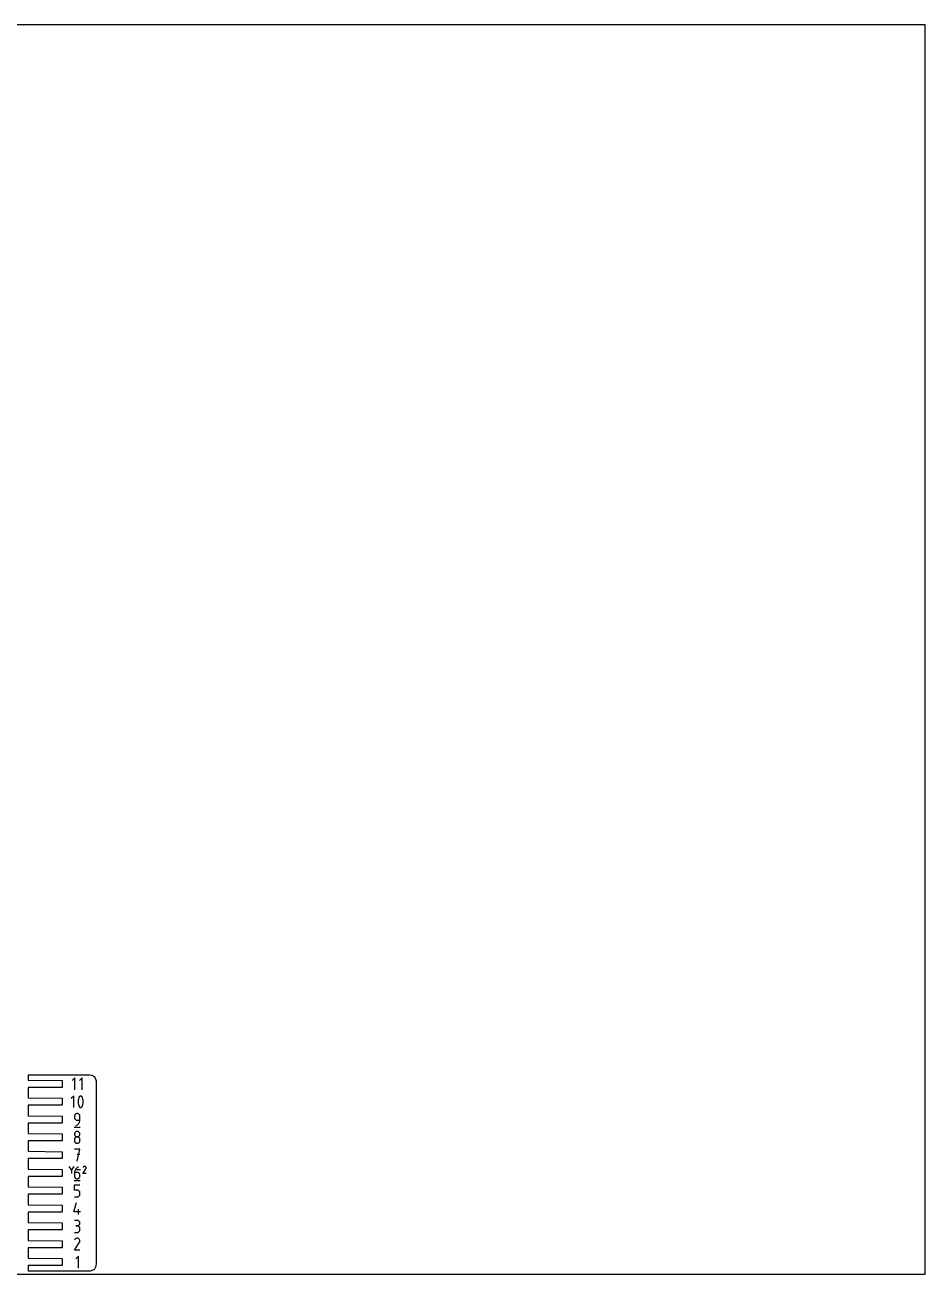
# Model space of a CAD drawing. Extents: x 0 to 38, y 0 to 25.5.
# Drawn here: x 19.62 to 38, y 0 to 25.5 of the extents above; entities that cross this region are included whole.
import ezdxf

# ---------------------------------------------------------------- set-up
doc = ezdxf.new("R2010")
doc.units = 0

msp = doc.modelspace()

# ---------------------------------------------------------------- linework, layer by layer
at = {"layer": 'annotation', "color": 1}
for p, q in [((20.645674, 4.002282), (20.591607, 3.9482)), ((20.645674, 3.759082), (20.645674, 4.002282)), ((20.79094, 4.002282), (20.736874, 3.9482)), ((20.79094, 3.759082), (20.79094, 4.002282)), ((20.621891, 3.634028), (20.569877, 3.582)), ((20.621891, 3.400063), (20.621891, 3.634028)), ((20.716364, 3.572709), (20.71188, 3.550568)), ((20.72309, 3.594411), (20.716364, 3.572709)), ((20.732059, 3.615501), (20.72309, 3.594411)), ((20.735079, 3.620524), (20.732059, 3.615501)), ((20.732059, 3.615501), (20.732059, 3.615501)), ((20.738843, 3.624804), (20.735079, 3.620524)), ((20.743226, 3.6283), (20.738843, 3.624804)), ((20.748104, 3.630971), (20.743226, 3.6283)), ((20.753351, 3.632775), (20.748104, 3.630971)), ((20.758844, 3.633671), (20.753351, 3.632775)), ((20.764457, 3.633618), (20.758844, 3.633671)), ((20.770067, 3.632573), (20.764457, 3.633618)), ((20.775548, 3.630497), (20.770067, 3.632573)), ((20.777646, 3.629394), (20.775548, 3.630497)), ((20.775548, 3.630497), (20.775548, 3.630497)), ((20.779659, 3.628128), (20.777646, 3.629394)), ((20.781578, 3.626707), (20.779659, 3.628128)), ((20.783392, 3.625143), (20.781578, 3.626707)), ((20.785093, 3.623445), (20.783392, 3.625143)), ((20.786669, 3.621624), (20.785093, 3.623445)), ((20.788112, 3.619688), (20.786669, 3.621624)), ((20.789411, 3.617649), (20.788112, 3.619688)), ((20.790557, 3.615516), (20.789411, 3.617649)), ((20.799569, 3.594382), (20.790557, 3.615516)), ((20.790557, 3.615516), (20.790557, 3.615516)), ((20.806329, 3.572647), (20.799569, 3.594382)), ((20.810835, 3.550485), (20.806329, 3.572647)), ((20.71188, 3.550568), (20.709638, 3.528161)), ((20.709638, 3.528161), (20.709638, 3.505663)), ((20.709638, 3.505663), (20.71188, 3.483244)), ((20.71188, 3.483244), (20.716364, 3.46108)), ((20.716364, 3.46108), (20.72309, 3.439341)), ((20.72309, 3.439341), (20.732059, 3.418203)), ((20.732059, 3.418203), (20.732059, 3.418203)), ((20.732059, 3.418203), (20.733201, 3.416074)), ((20.733201, 3.416074), (20.734491, 3.414045)), ((20.734491, 3.414045), (20.735923, 3.412122)), ((20.735923, 3.412122), (20.737492, 3.410311)), ((20.737492, 3.410311), (20.739192, 3.408618)), ((20.739192, 3.408618), (20.741019, 3.407049)), ((20.741019, 3.407049), (20.742966, 3.40561)), ((20.742966, 3.40561), (20.745029, 3.404308)), ((20.745029, 3.404308), (20.747201, 3.403149)), ((20.747201, 3.403149), (20.747201, 3.403149)), ((20.747201, 3.403149), (20.752638, 3.401117)), ((20.752638, 3.401117), (20.758215, 3.400107)), ((20.758215, 3.400107), (20.763805, 3.400078)), ((20.763805, 3.400078), (20.769282, 3.400991)), ((20.769282, 3.400991), (20.774519, 3.402802)), ((20.774519, 3.402802), (20.779392, 3.405472)), ((20.779392, 3.405472), (20.783773, 3.408958)), ((20.783773, 3.408958), (20.787537, 3.413221)), ((20.787537, 3.413221), (20.790557, 3.418218)), ((20.790557, 3.418218), (20.799569, 3.439313)), ((20.790557, 3.418218), (20.790557, 3.418218)), ((20.799569, 3.439313), (20.806329, 3.461018)), ((20.806329, 3.461018), (20.810835, 3.483161)), ((20.813088, 3.528067), (20.810835, 3.550485)), ((20.810835, 3.483161), (20.813088, 3.505569)), ((20.813088, 3.505569), (20.813088, 3.528067)), ((20.63832, 3.230643), (20.637448, 3.220927)), ((20.637448, 3.220927), (20.637448, 3.193887)), ((20.637448, 3.193887), (20.637448, 3.193887)), ((20.637448, 3.193887), (20.63832, 3.184171)), ((20.640833, 3.23979), (20.63832, 3.230643)), ((20.63832, 3.184171), (20.640833, 3.175026)), ((20.644834, 3.248214), (20.640833, 3.23979)), ((20.640833, 3.175026), (20.644834, 3.166604)), ((20.650168, 3.255763), (20.644834, 3.248214)), ((20.644834, 3.166604), (20.650168, 3.159057)), ((20.656681, 3.262283), (20.650168, 3.255763)), ((20.650168, 3.159057), (20.656681, 3.15254)), ((20.664221, 3.267621), (20.656681, 3.262283)), ((20.656681, 3.15254), (20.664221, 3.147205)), ((20.672632, 3.271623), (20.664221, 3.267621)), ((20.664221, 3.147205), (20.672632, 3.143204)), ((20.681761, 3.274137), (20.672632, 3.271623)), ((20.672632, 3.143204), (20.681761, 3.140692)), ((20.691453, 3.275009), (20.681761, 3.274137)), ((20.681761, 3.140692), (20.691453, 3.13982)), ((20.701167, 3.274137), (20.691453, 3.275009)), ((20.691453, 3.275009), (20.691453, 3.275009)), ((20.691453, 3.13982), (20.745459, 3.13982)), ((20.710306, 3.271623), (20.701167, 3.274137)), ((20.706808, 3.054948), (20.718008, 3.066181)), ((20.71872, 3.267621), (20.710306, 3.271623)), ((20.718008, 3.066181), (20.7275, 3.078843)), ((20.726257, 3.262283), (20.71872, 3.267621)), ((20.732764, 3.255763), (20.726257, 3.262283)), ((20.7275, 3.078843), (20.735137, 3.092736)), ((20.73809, 3.248214), (20.732764, 3.255763)), ((20.735137, 3.092736), (20.740774, 3.107662)), ((20.742083, 3.23979), (20.73809, 3.248214)), ((20.740774, 3.107662), (20.744263, 3.123423)), ((20.74459, 3.230643), (20.742083, 3.23979)), ((20.744263, 3.123423), (20.745459, 3.13982)), ((20.745459, 3.220927), (20.74459, 3.230643)), ((20.745459, 3.13982), (20.745459, 3.220927)), ((20.745459, 3.220927), (20.745459, 3.220927)), ((20.630699, 3.001409), (20.752299, 3.001409)), ((20.638335, 2.866816), (20.637463, 2.857146)), ((20.637463, 2.857146), (20.637463, 2.857146)), ((20.637463, 2.857146), (20.638335, 2.84743)), ((20.640847, 2.875928), (20.638335, 2.866816)), ((20.638335, 2.84743), (20.640848, 2.838284)), ((20.644846, 2.884325), (20.640847, 2.875928)), ((20.640848, 2.838284), (20.644849, 2.82986)), ((20.650178, 2.891855), (20.644846, 2.884325)), ((20.644849, 2.82986), (20.650183, 2.822311)), ((20.65669, 2.898362), (20.650178, 2.891855)), ((20.650183, 2.822311), (20.656697, 2.815791)), ((20.664229, 2.903692), (20.65669, 2.898362)), ((20.656697, 2.815791), (20.664236, 2.810453)), ((20.672641, 2.907691), (20.664229, 2.903692)), ((20.664236, 2.810453), (20.672647, 2.80645)), ((20.664428, 3.031809), (20.679872, 3.037564)), ((20.664428, 3.031809), (20.664428, 3.031809)), ((20.681772, 2.910204), (20.672641, 2.907691)), ((20.672647, 2.80645), (20.681776, 2.803936)), ((20.679872, 3.037564), (20.694048, 3.045343)), ((20.691469, 2.911075), (20.681772, 2.910204)), ((20.701166, 2.910204), (20.691469, 2.911075)), ((20.691469, 2.911075), (20.691469, 2.911075)), ((20.694048, 3.045343), (20.706808, 3.054948)), ((20.701162, 2.803936), (20.710291, 2.80645)), ((20.710297, 2.907691), (20.701166, 2.910204)), ((20.710291, 2.80645), (20.718702, 2.810453)), ((20.718708, 2.903692), (20.710297, 2.907691)), ((20.718702, 2.810453), (20.726241, 2.815791)), ((20.726247, 2.898362), (20.718708, 2.903692)), ((20.726241, 2.815791), (20.732755, 2.822311)), ((20.73276, 2.891855), (20.726247, 2.898362)), ((20.732755, 2.822311), (20.738089, 2.82986)), ((20.738092, 2.884325), (20.73276, 2.891855)), ((20.738089, 2.82986), (20.742089, 2.838284)), ((20.742091, 2.875928), (20.738092, 2.884325)), ((20.742089, 2.838284), (20.744602, 2.84743)), ((20.744603, 2.866816), (20.742091, 2.875928)), ((20.744602, 2.84743), (20.745474, 2.857146)), ((20.745474, 2.857146), (20.744603, 2.866816)), ((20.745474, 2.857146), (20.745474, 2.857146)), ((20.638335, 2.758709), (20.637463, 2.748998)), ((20.637463, 2.748998), (20.637463, 2.722094)), ((20.637463, 2.722094), (20.637463, 2.722094)), ((20.637463, 2.722094), (20.638335, 2.712384)), ((20.640847, 2.767852), (20.638335, 2.758709)), ((20.638335, 2.712384), (20.640848, 2.703251)), ((20.644846, 2.776274), (20.640847, 2.767852)), ((20.640848, 2.703251), (20.644849, 2.694847)), ((20.650178, 2.783821), (20.644846, 2.776274)), ((20.644849, 2.694847), (20.650183, 2.687323)), ((20.65669, 2.790339), (20.650178, 2.783821)), ((20.650183, 2.687323), (20.656697, 2.680828)), ((20.664229, 2.795676), (20.65669, 2.790339)), ((20.656697, 2.680828), (20.664236, 2.675514)), ((20.672641, 2.799679), (20.664229, 2.795676)), ((20.664236, 2.675514), (20.672647, 2.671532)), ((20.681772, 2.802192), (20.672641, 2.799679)), ((20.672647, 2.671532), (20.681776, 2.669032)), ((20.691469, 2.803064), (20.681772, 2.802192)), ((20.681776, 2.803936), (20.691469, 2.803064)), ((20.681776, 2.669032), (20.691469, 2.668165)), ((20.691469, 2.803064), (20.701162, 2.803936)), ((20.701166, 2.802193), (20.691469, 2.803064)), ((20.691469, 2.803064), (20.691469, 2.803064)), ((20.691469, 2.803064), (20.691469, 2.803064)), ((20.691469, 2.668165), (20.701162, 2.669032)), ((20.691469, 2.668165), (20.691469, 2.668165)), ((20.701162, 2.669032), (20.710291, 2.671532)), ((20.710297, 2.79968), (20.701166, 2.802193)), ((20.710291, 2.671532), (20.718702, 2.675514)), ((20.718708, 2.79568), (20.710297, 2.79968)), ((20.718702, 2.675514), (20.726241, 2.680828)), ((20.726247, 2.790344), (20.718708, 2.79568)), ((20.726241, 2.680828), (20.732755, 2.687323)), ((20.73276, 2.783827), (20.726247, 2.790344)), ((20.732755, 2.687323), (20.738089, 2.694847)), ((20.738092, 2.776281), (20.73276, 2.783827)), ((20.738089, 2.694847), (20.742089, 2.703251)), ((20.742091, 2.767858), (20.738092, 2.776281)), ((20.742089, 2.703251), (20.744602, 2.712384)), ((20.744603, 2.758713), (20.742091, 2.767858)), ((20.744602, 2.712384), (20.745474, 2.722094)), ((20.745474, 2.748998), (20.744603, 2.758713)), ((20.745474, 2.722094), (20.745474, 2.748998)), ((20.745474, 2.748998), (20.745474, 2.748998)), ((20.745535, 2.547736), (20.637387, 2.547736)), ((20.691469, 2.304536), (20.745535, 2.547736)), ((20.745535, 2.439436), (20.691469, 2.439436)), ((20.574644, 2.127549), (20.526606, 2.197018)), ((20.622673, 2.197018), (20.574644, 2.127549)), ((20.574644, 2.133139), (20.574644, 2.052995)), ((20.638659, 2.092238), (20.637463, 2.075799)), ((20.637463, 2.075799), (20.637463, 1.994966)), ((20.691469, 2.075799), (20.637463, 2.075799)), ((20.642149, 2.108032), (20.638659, 2.092238)), ((20.647789, 2.122986), (20.642149, 2.108032)), ((20.655431, 2.136904), (20.647789, 2.122986)), ((20.66493, 2.14959), (20.655431, 2.136904)), ((20.676141, 2.160848), (20.66493, 2.14959)), ((20.688918, 2.170483), (20.676141, 2.160848)), ((20.755441, 2.125006), (20.676696, 2.125006)), ((20.703115, 2.178299), (20.688918, 2.170483)), ((20.701182, 2.074932), (20.691469, 2.075799)), ((20.710321, 2.072433), (20.701182, 2.074932)), ((20.718586, 2.1841), (20.703115, 2.178299)), ((20.718736, 2.06845), (20.710321, 2.072433)), ((20.718586, 2.1841), (20.718586, 2.1841)), ((20.726272, 2.063137), (20.718736, 2.06845)), ((20.73278, 2.056642), (20.726272, 2.063137)), ((20.738106, 2.049117), (20.73278, 2.056642)), ((20.742098, 2.040713), (20.738106, 2.049117)), ((20.744605, 2.03158), (20.742098, 2.040713)), ((20.809443, 2.052998), (20.868545, 2.148143)), ((20.873404, 2.052998), (20.809443, 2.052998)), ((20.813733, 2.181), (20.809534, 2.172944)), ((20.817066, 2.185725), (20.813733, 2.181)), ((20.821065, 2.18967), (20.817066, 2.185725)), ((20.825607, 2.192803), (20.821065, 2.18967)), ((20.830573, 2.195091), (20.825607, 2.192803)), ((20.835839, 2.196504), (20.830573, 2.195091)), ((20.841284, 2.19701), (20.835839, 2.196504)), ((20.846788, 2.196577), (20.841284, 2.19701)), ((20.852227, 2.195173), (20.846788, 2.196577)), ((20.857481, 2.192768), (20.852227, 2.195173)), ((20.862181, 2.189431), (20.857481, 2.192768)), ((20.857481, 2.192768), (20.857481, 2.192768)), ((20.86611, 2.185426), (20.862181, 2.189431)), ((20.869234, 2.180878), (20.86611, 2.185426)), ((20.868545, 2.148143), (20.868615, 2.148231)), ((20.868545, 2.148143), (20.868545, 2.148143)), ((20.868615, 2.148231), (20.868683, 2.148319)), ((20.868683, 2.148319), (20.868748, 2.148409)), ((20.868748, 2.148409), (20.868812, 2.148501)), ((20.868812, 2.148501), (20.868874, 2.148595)), ((20.868874, 2.148595), (20.868934, 2.148694)), ((20.868934, 2.148694), (20.868994, 2.148797)), ((20.868994, 2.148797), (20.869054, 2.148905)), ((20.869054, 2.148905), (20.869114, 2.14902)), ((20.869114, 2.14902), (20.871554, 2.154259)), ((20.869114, 2.14902), (20.869114, 2.14902)), ((20.871517, 2.175907), (20.869234, 2.180878)), ((20.872926, 2.170637), (20.871517, 2.175907)), ((20.871554, 2.154259), (20.87298, 2.15969)), ((20.873425, 2.16519), (20.872926, 2.170637)), ((20.87298, 2.15969), (20.873425, 2.16519)), ((20.630699, 1.9105), (20.752299, 1.9105)), ((20.637463, 1.994966), (20.637463, 1.994966)), ((20.637463, 1.994966), (20.638335, 1.985251)), ((20.637463, 1.712163), (20.637463, 1.820464)), ((20.637463, 1.820464), (20.745474, 1.820464)), ((20.638335, 1.985251), (20.640848, 1.976106)), ((20.640848, 1.976106), (20.644849, 1.967684)), ((20.644849, 1.967684), (20.650183, 1.960137)), ((20.650183, 1.960137), (20.656697, 1.95362)), ((20.656697, 1.95362), (20.664236, 1.948285)), ((20.664236, 1.948285), (20.672647, 1.944284)), ((20.672647, 1.944284), (20.681776, 1.941772)), ((20.681776, 1.941772), (20.691469, 1.9409)), ((20.691469, 1.9409), (20.701182, 1.941772)), ((20.691469, 1.9409), (20.691469, 1.9409)), ((20.701182, 1.941772), (20.710321, 1.944284)), ((20.710321, 1.944284), (20.718736, 1.948285)), ((20.718736, 1.948285), (20.726272, 1.95362)), ((20.726272, 1.95362), (20.73278, 1.960137)), ((20.73278, 1.960137), (20.738106, 1.967684)), ((20.738106, 1.967684), (20.742098, 1.976106)), ((20.742098, 1.976106), (20.744605, 1.985251)), ((20.745474, 2.02187), (20.744605, 2.03158)), ((20.744605, 1.985251), (20.745474, 1.994966)), ((20.745474, 1.994966), (20.745474, 2.02187)), ((20.745474, 2.02187), (20.745474, 2.02187)), ((20.691469, 1.712163), (20.637463, 1.712163)), ((20.637463, 1.577264), (20.691469, 1.577264)), ((20.701166, 1.711296), (20.691469, 1.712163)), ((20.691469, 1.577264), (20.701162, 1.578135)), ((20.691469, 1.577264), (20.691469, 1.577264)), ((20.701162, 1.578135), (20.710291, 1.580648)), ((20.710297, 1.708796), (20.701166, 1.711296)), ((20.710291, 1.580648), (20.718702, 1.584648)), ((20.718708, 1.704814), (20.710297, 1.708796)), ((20.718702, 1.584648), (20.726241, 1.589984)), ((20.726247, 1.6995), (20.718708, 1.704814)), ((20.726241, 1.589984), (20.732755, 1.596501)), ((20.73276, 1.693005), (20.726247, 1.6995)), ((20.732755, 1.596501), (20.738089, 1.604047)), ((20.738092, 1.685481), (20.73276, 1.693005)), ((20.738089, 1.604047), (20.742089, 1.61247)), ((20.742091, 1.677077), (20.738092, 1.685481)), ((20.742089, 1.61247), (20.744602, 1.621615)), ((20.744603, 1.667944), (20.742091, 1.677077)), ((20.744602, 1.621615), (20.745474, 1.63133)), ((20.745474, 1.658234), (20.744603, 1.667944)), ((20.745474, 1.63133), (20.745474, 1.658234)), ((20.745474, 1.658234), (20.745474, 1.658234)), ((20.62395, 1.267694), (20.67788, 1.456827)), ((20.71851, 1.213627), (20.71851, 1.321638)), ((20.758987, 1.267694), (20.62395, 1.267694)), ((20.691469, 1.092909), (20.637463, 1.092909)), ((20.701182, 1.092037), (20.691469, 1.092909)), ((20.710321, 1.089524), (20.701182, 1.092037)), ((20.718736, 1.085526), (20.710321, 1.089524)), ((20.726272, 1.080196), (20.718736, 1.085526)), ((20.73278, 1.073689), (20.726272, 1.080196)), ((20.738106, 1.066159), (20.73278, 1.073689)), ((20.742098, 1.057761), (20.738106, 1.066159)), ((20.738106, 1.011693), (20.742098, 1.020117)), ((20.744605, 1.04865), (20.742098, 1.057761)), ((20.742098, 1.020117), (20.744605, 1.029264)), ((20.745474, 1.03898), (20.744605, 1.04865)), ((20.744605, 1.029264), (20.745474, 1.03898)), ((20.745474, 1.03898), (20.745474, 1.03898)), ((20.637463, 0.849999), (20.691469, 0.849999)), ((20.691469, 0.984898), (20.664428, 0.984898)), ((20.664428, 0.984898), (20.691469, 0.984898)), ((20.691469, 0.984898), (20.701182, 0.98577)), ((20.701182, 0.984026), (20.691469, 0.984898)), ((20.691469, 0.984898), (20.691469, 0.984898)), ((20.691469, 0.849999), (20.701182, 0.85087)), ((20.691469, 0.849999), (20.691469, 0.849999)), ((20.701182, 0.98577), (20.710321, 0.988284)), ((20.710321, 0.981514), (20.701182, 0.984026)), ((20.701182, 0.85087), (20.710321, 0.853381)), ((20.710321, 0.988284), (20.718736, 0.992286)), ((20.718736, 0.977515), (20.710321, 0.981514)), ((20.710321, 0.853381), (20.718736, 0.857378)), ((20.718736, 0.992286), (20.726272, 0.997624)), ((20.726272, 0.972185), (20.718736, 0.977515)), ((20.718736, 0.857378), (20.726272, 0.862707)), ((20.726272, 0.997624), (20.73278, 1.004144)), ((20.73278, 0.965678), (20.726272, 0.972185)), ((20.726272, 0.862707), (20.73278, 0.869212)), ((20.73278, 1.004144), (20.738106, 1.011693)), ((20.738106, 0.958148), (20.73278, 0.965678)), ((20.73278, 0.869212), (20.738106, 0.876742)), ((20.742098, 0.94975), (20.738106, 0.958148)), ((20.738106, 0.876742), (20.742098, 0.88514)), ((20.744605, 0.940639), (20.742098, 0.94975)), ((20.742098, 0.88514), (20.744605, 0.894254)), ((20.745474, 0.930969), (20.744605, 0.940639)), ((20.744605, 0.894254), (20.745474, 0.903928)), ((20.745474, 0.903928), (20.745474, 0.930969)), ((20.745474, 0.930969), (20.745474, 0.930969)), ((20.637463, 0.486353), (20.737269, 0.647027)), ((20.644708, 0.702512), (20.637616, 0.688907)), ((20.650336, 0.710492), (20.644708, 0.702512)), ((20.657088, 0.717154), (20.650336, 0.710492)), ((20.664759, 0.722444), (20.657088, 0.717154)), ((20.673144, 0.726309), (20.664759, 0.722444)), ((20.682038, 0.728695), (20.673144, 0.726309)), ((20.691234, 0.729549), (20.682038, 0.728695)), ((20.700527, 0.728817), (20.691234, 0.729549)), ((20.709713, 0.726447), (20.700527, 0.728817)), ((20.718586, 0.722384), (20.709713, 0.726447)), ((20.726521, 0.716749), (20.718586, 0.722384)), ((20.718586, 0.722384), (20.718586, 0.722384)), ((20.733157, 0.709987), (20.726521, 0.716749)), ((20.738432, 0.702306), (20.733157, 0.709987)), ((20.737269, 0.647027), (20.737388, 0.647174)), ((20.737269, 0.647027), (20.737269, 0.647027)), ((20.737388, 0.647174), (20.737503, 0.647323)), ((20.737503, 0.647323), (20.737613, 0.647475)), ((20.737613, 0.647475), (20.73772, 0.64763)), ((20.73772, 0.64763), (20.737824, 0.64779)), ((20.737824, 0.64779), (20.737926, 0.647957)), ((20.737926, 0.647957), (20.738028, 0.648131)), ((20.738028, 0.648131), (20.738129, 0.648313)), ((20.738129, 0.648313), (20.73823, 0.648506)), ((20.73823, 0.648506), (20.742351, 0.657354)), ((20.73823, 0.648506), (20.73823, 0.648506)), ((20.742289, 0.693911), (20.738432, 0.702306)), ((20.744668, 0.685012), (20.742289, 0.693911)), ((20.742351, 0.657354), (20.744758, 0.666526)), ((20.745511, 0.675814), (20.744668, 0.685012)), ((20.744758, 0.666526), (20.745511, 0.675814)), ((20.745474, 0.486353), (20.637463, 0.486353)), ((20.71828, 0.365918), (20.664214, 0.311836)), ((20.71828, 0.122718), (20.71828, 0.365918))]:
    msp.add_line(p, q, dxfattribs=at)
at = {"layer": 'boundary', "color": 5}
for p, q in [((20.087499, 4.0625), (19.687499, 4.0625)), ((19.687499, 4.0625), (19.687499, 3.959282)), ((19.687499, 3.959282), (20.382296, 3.951682)), ((20.887499, 4.0625), (20.087499, 4.0625)), ((20.382296, 3.951682), (20.382296, 3.809682)), ((20.922525, 4.061617), (20.887499, 4.0625)), ((20.951586, 4.059112), (20.922525, 4.061617)), ((20.975981, 4.055126), (20.951586, 4.059112)), ((20.996643, 4.049724), (20.975981, 4.055126)), ((21.017539, 4.041025), (20.996643, 4.049724)), ((21.040876, 4.025924), (21.017539, 4.041025)), ((21.05525, 4.010068), (21.040876, 4.025924)), ((21.066406, 3.989892), (21.05525, 4.010068)), ((21.077742, 3.960195), (21.066406, 3.989892)), ((21.082356, 3.937465), (21.077742, 3.960195)), ((21.085465, 3.9117), (21.082356, 3.937465)), ((21.086887, 3.889924), (21.085465, 3.9117)), ((21.087499, 3.8625), (21.086887, 3.889924)), ((21.087499, 2.599342), (21.087499, 3.8625)), ((19.689599, 3.809682), (19.687499, 3.698361)), ((19.687499, 3.698361), (19.687499, 3.595645)), ((19.687499, 3.595645), (20.382499, 3.588045)), ((20.382296, 3.809682), (19.689599, 3.809682)), ((20.382499, 3.588045), (20.382499, 3.446045)), ((19.689599, 3.446045), (19.687499, 3.232009)), ((20.382499, 3.446045), (19.689599, 3.446045)), ((19.687499, 3.232009), (20.382499, 3.224409)), ((19.689599, 3.082409), (19.687499, 2.912144)), ((20.382499, 3.082409), (19.689599, 3.082409)), ((20.382499, 3.224409), (20.382499, 3.082409)), ((19.687499, 2.912144), (19.687499, 2.88957)), ((19.687499, 2.88957), (19.687499, 2.868373)), ((19.687499, 2.868373), (20.382499, 2.860773)), ((20.382499, 2.860773), (20.382499, 2.718773)), ((19.689599, 2.718773), (19.687499, 2.504736)), ((20.382499, 2.718773), (19.689599, 2.718773)), ((21.087499, 2.0625), (21.087499, 2.599342)), ((19.687499, 2.504736), (20.382499, 2.497136)), ((19.689599, 2.355136), (19.687499, 2.1411)), ((20.382499, 2.355136), (19.689599, 2.355136)), ((20.382499, 2.497136), (20.382499, 2.355136)), ((19.687499, 2.1411), (20.382499, 2.1335)), ((20.382499, 2.1335), (20.382499, 1.9915)), ((21.087499, 1.525658), (21.087499, 2.0625)), ((19.689599, 1.9915), (19.687499, 1.777464)), ((20.382499, 1.9915), (19.689599, 1.9915)), ((19.687499, 1.777464), (20.382499, 1.769864)), ((19.689599, 1.627864), (19.687499, 1.413827)), ((20.382499, 1.627864), (19.689599, 1.627864)), ((20.382499, 1.769864), (20.382499, 1.627864)), ((19.687499, 1.413827), (20.382499, 1.406227)), ((20.382499, 1.406227), (20.382499, 1.264227)), ((21.087499, 0.2625), (21.087499, 1.525658)), ((19.689599, 1.264227), (19.687499, 1.23543)), ((19.687499, 1.23543), (19.687499, 1.050191)), ((19.687499, 1.050191), (20.382499, 1.042591)), ((20.382499, 1.264227), (19.689599, 1.264227)), ((20.382499, 1.042591), (20.382499, 0.900591)), ((19.689599, 0.900591), (19.687499, 0.686555)), ((20.382499, 0.900591), (19.689599, 0.900591)), ((19.687499, 0.686555), (20.382499, 0.678955)), ((19.689599, 0.536955), (19.687499, 0.458004)), ((20.382499, 0.536955), (19.689599, 0.536955)), ((20.382499, 0.678955), (20.382499, 0.536955)), ((19.687499, 0.458004), (19.687499, 0.435431)), ((19.687499, 0.435431), (19.687499, 0.322918)), ((19.687499, 0.322918), (20.38227, 0.315318)), ((20.38227, 0.315318), (20.38227, 0.173318)), ((21.086616, 0.227475), (21.087499, 0.2625)), ((19.689599, 0.173318), (19.687499, 0.0625)), ((19.687499, 0.0625), (20.087499, 0.0625)), ((20.38227, 0.173318), (19.689599, 0.173318)), ((20.087499, 0.0625), (20.887499, 0.0625)), ((20.887499, 0.0625), (20.908471, 0.062968)), ((20.908471, 0.062968), (20.936699, 0.064534)), ((20.936699, 0.064534), (20.962464, 0.067643)), ((20.962464, 0.067643), (20.985195, 0.072258)), ((20.985195, 0.072258), (21.014891, 0.083593)), ((21.014891, 0.083593), (21.035067, 0.09475)), ((21.035067, 0.09475), (21.050923, 0.109124)), ((21.050923, 0.109124), (21.066025, 0.132461)), ((21.066025, 0.132461), (21.074723, 0.153357)), ((21.074723, 0.153357), (21.080126, 0.174018)), ((21.080126, 0.174018), (21.084111, 0.198414)), ((21.084111, 0.198414), (21.086616, 0.227475))]:
    msp.add_line(p, q, dxfattribs=at)
at = {"layer": 'frame', "color": 5}
for p, q in [((38, 25.5), (0, 25.5)), ((38, 0), (38, 25.5)), ((0, 0), (38, 0))]:
    msp.add_line(p, q, dxfattribs=at)

doc.saveas('drawing.dxf')
